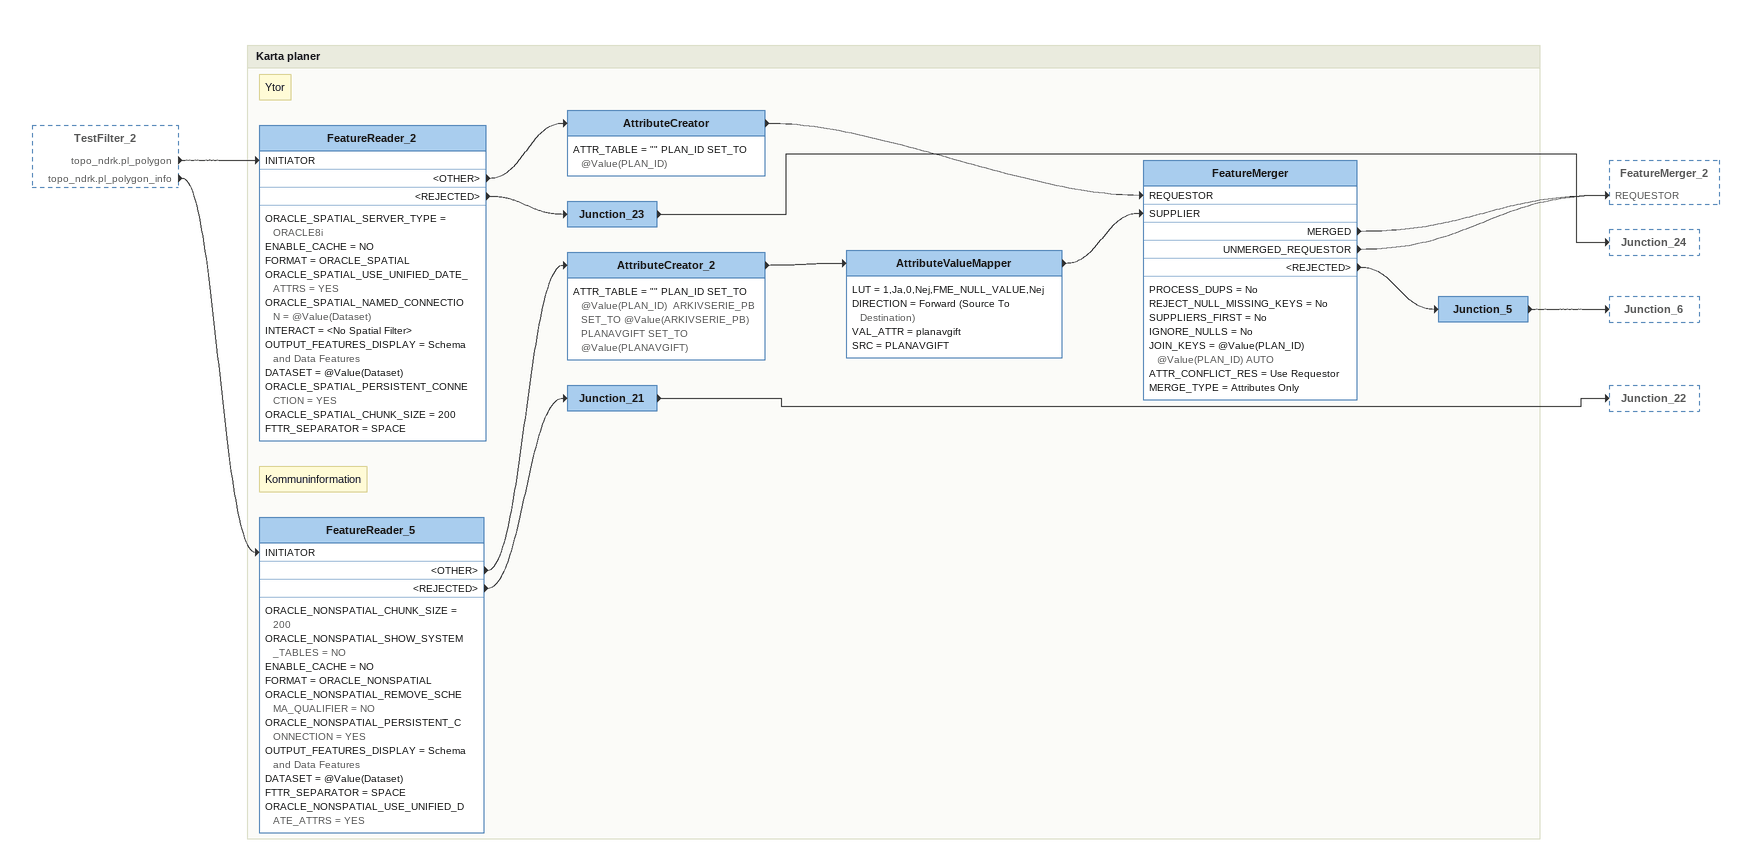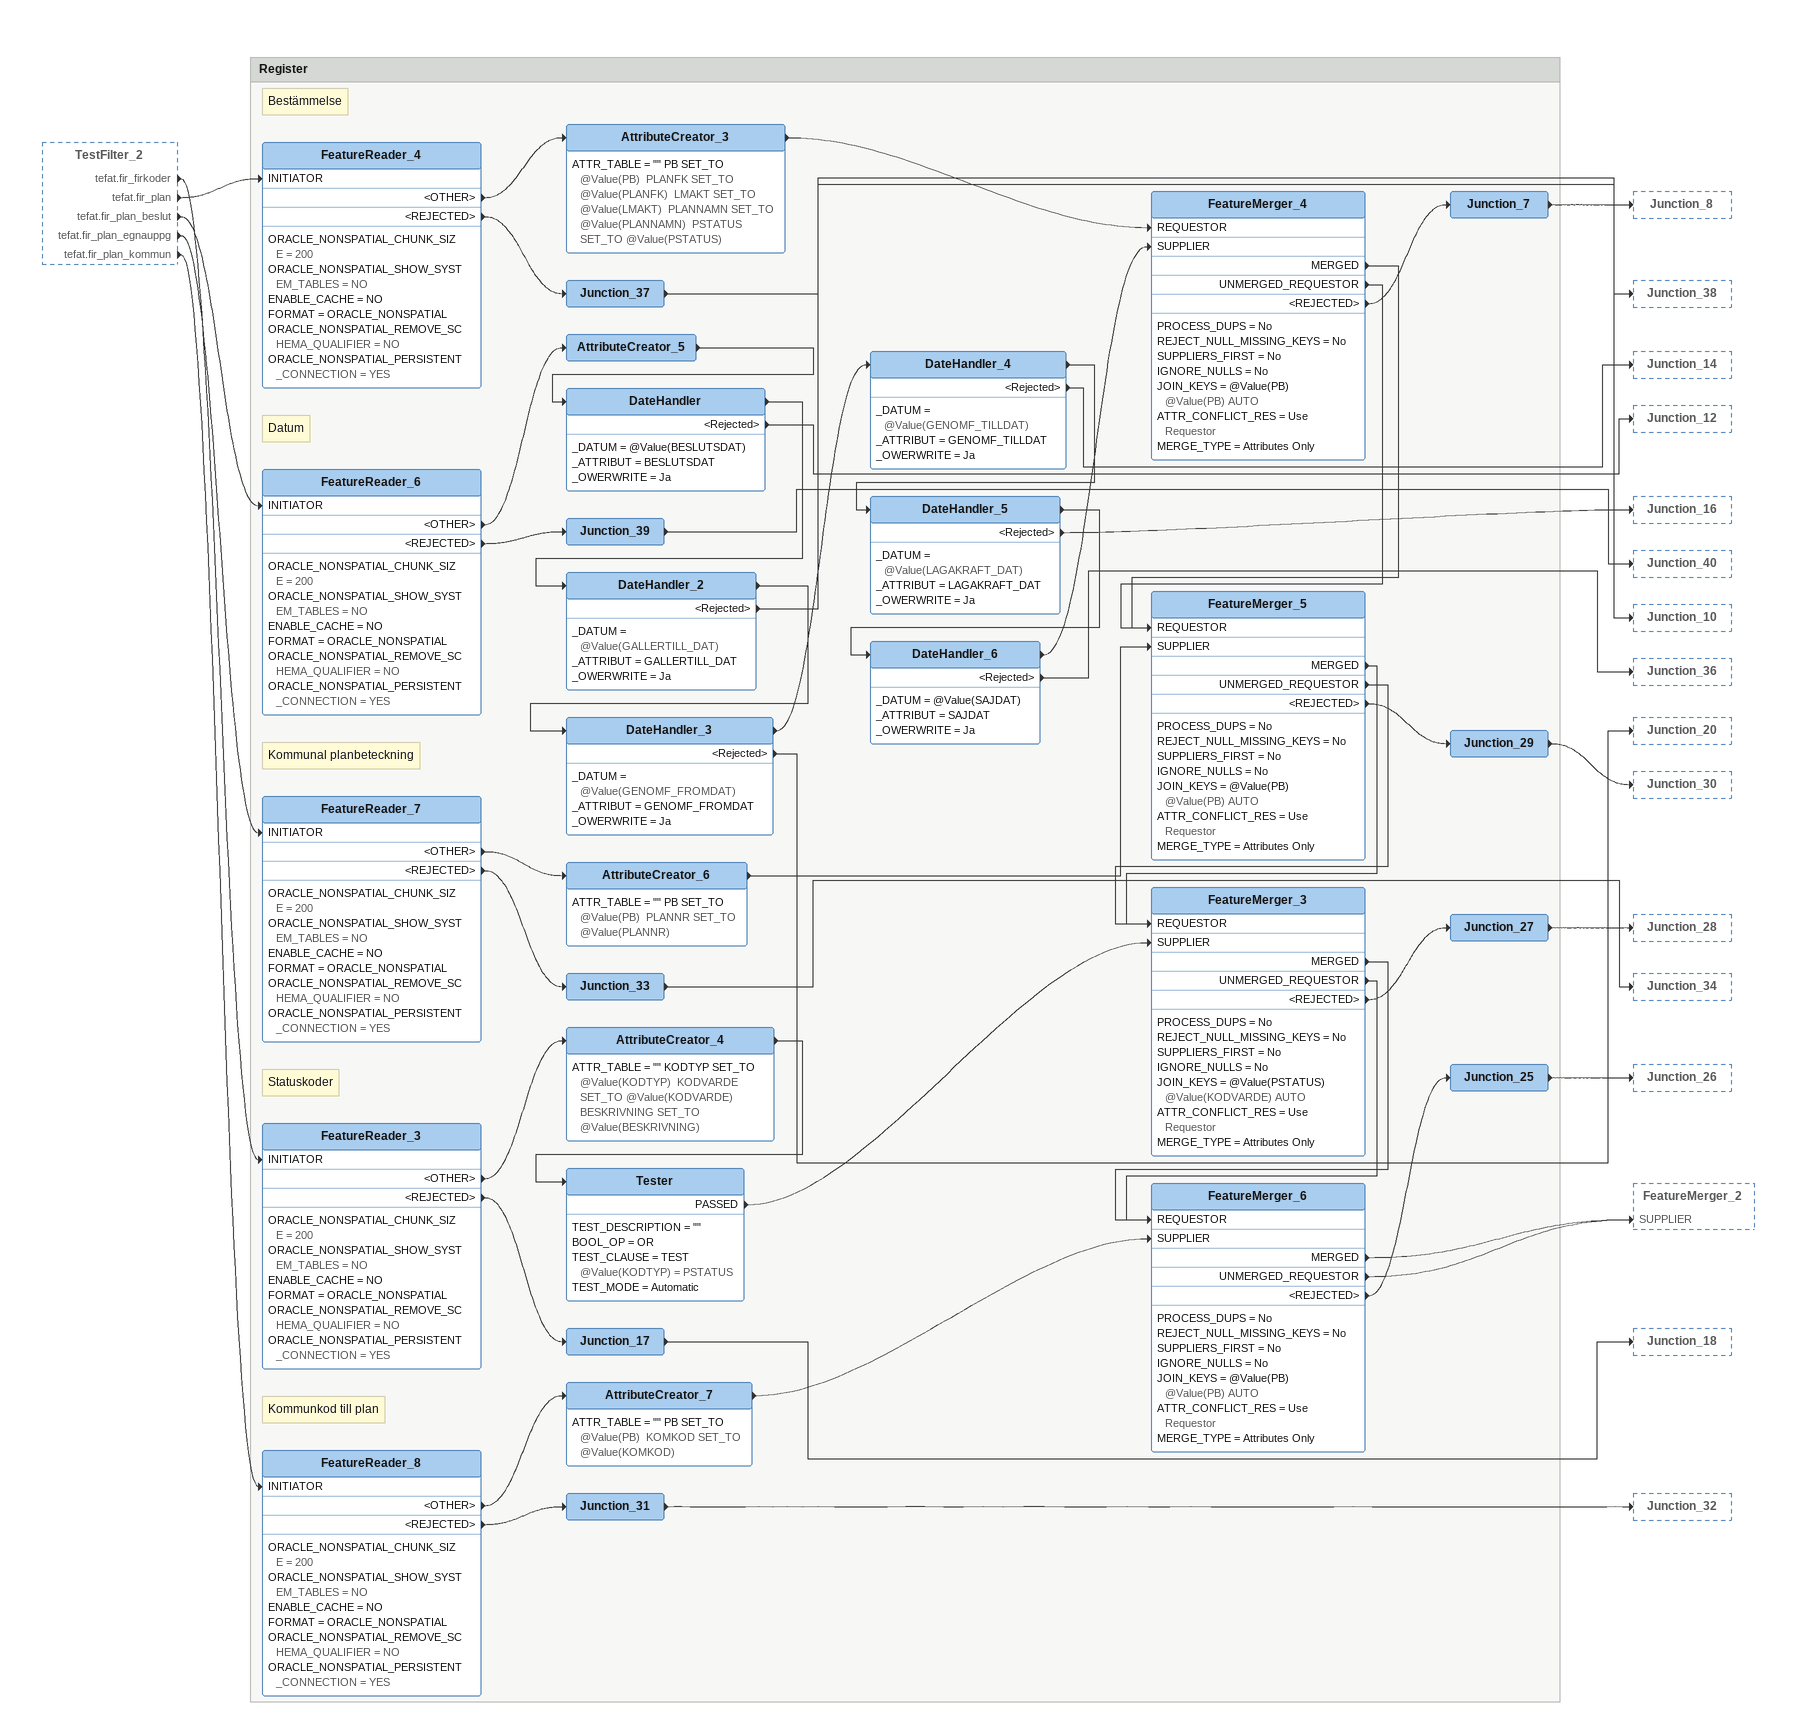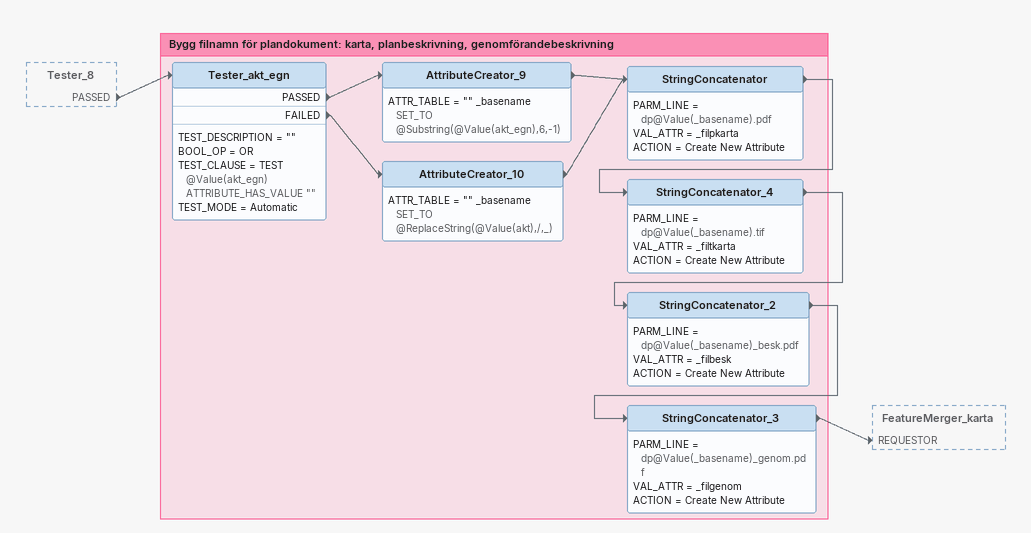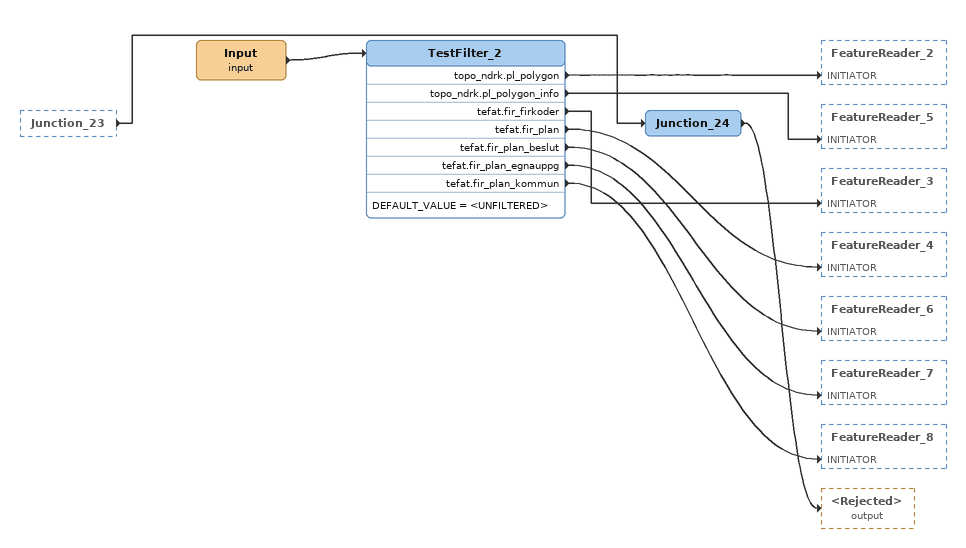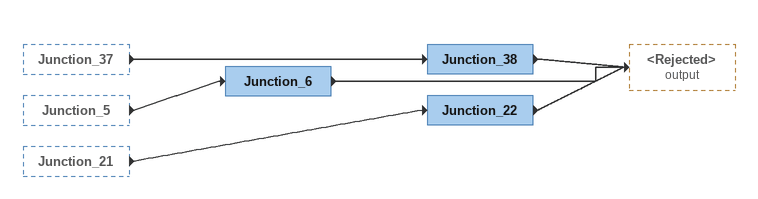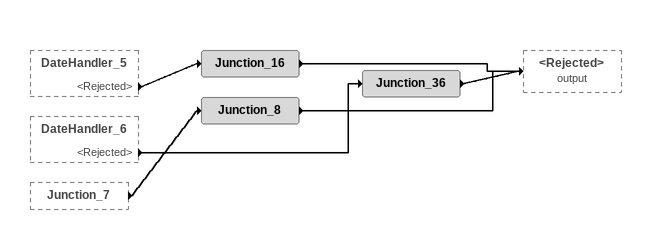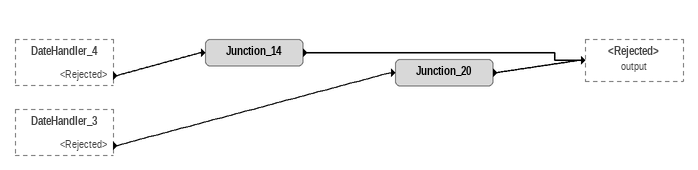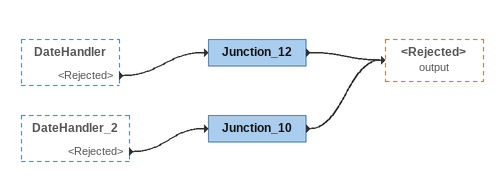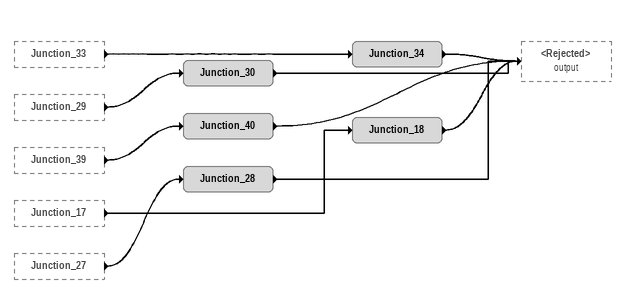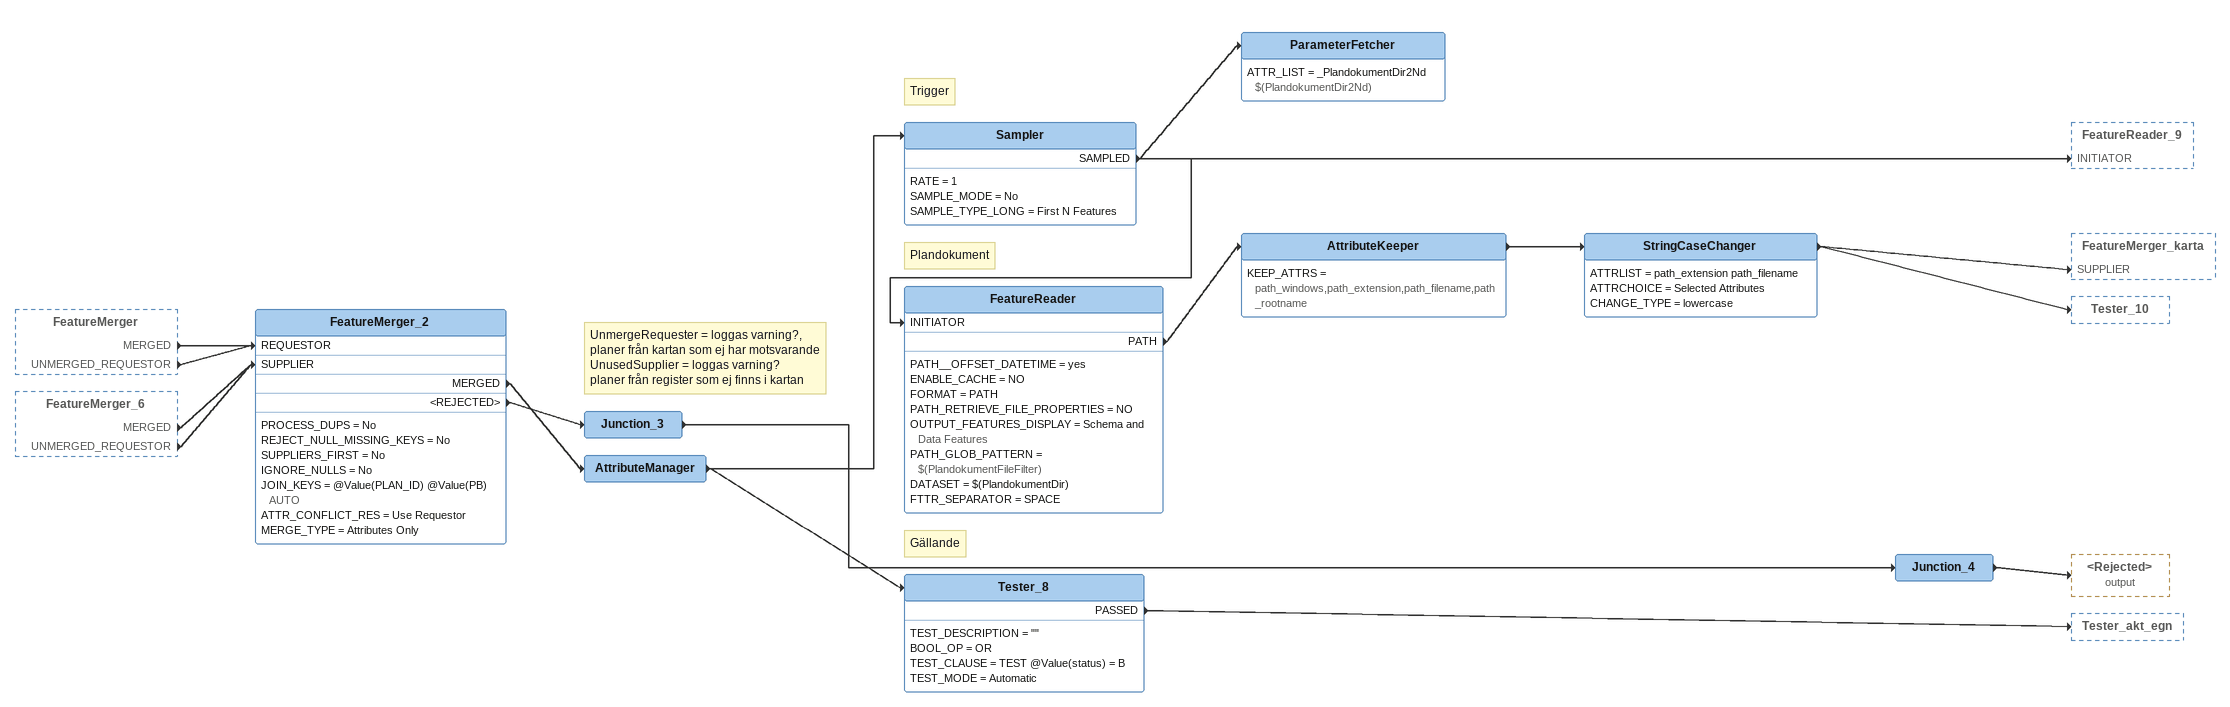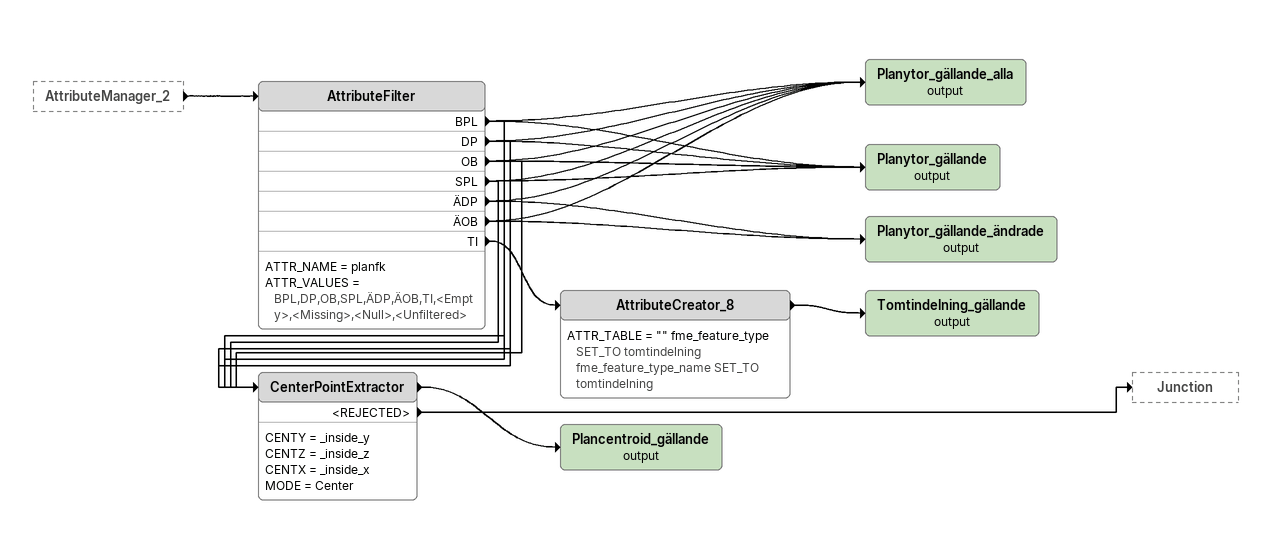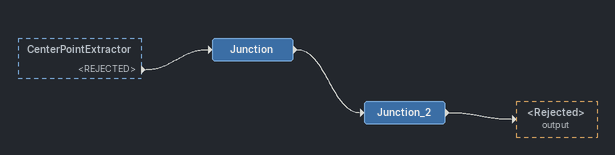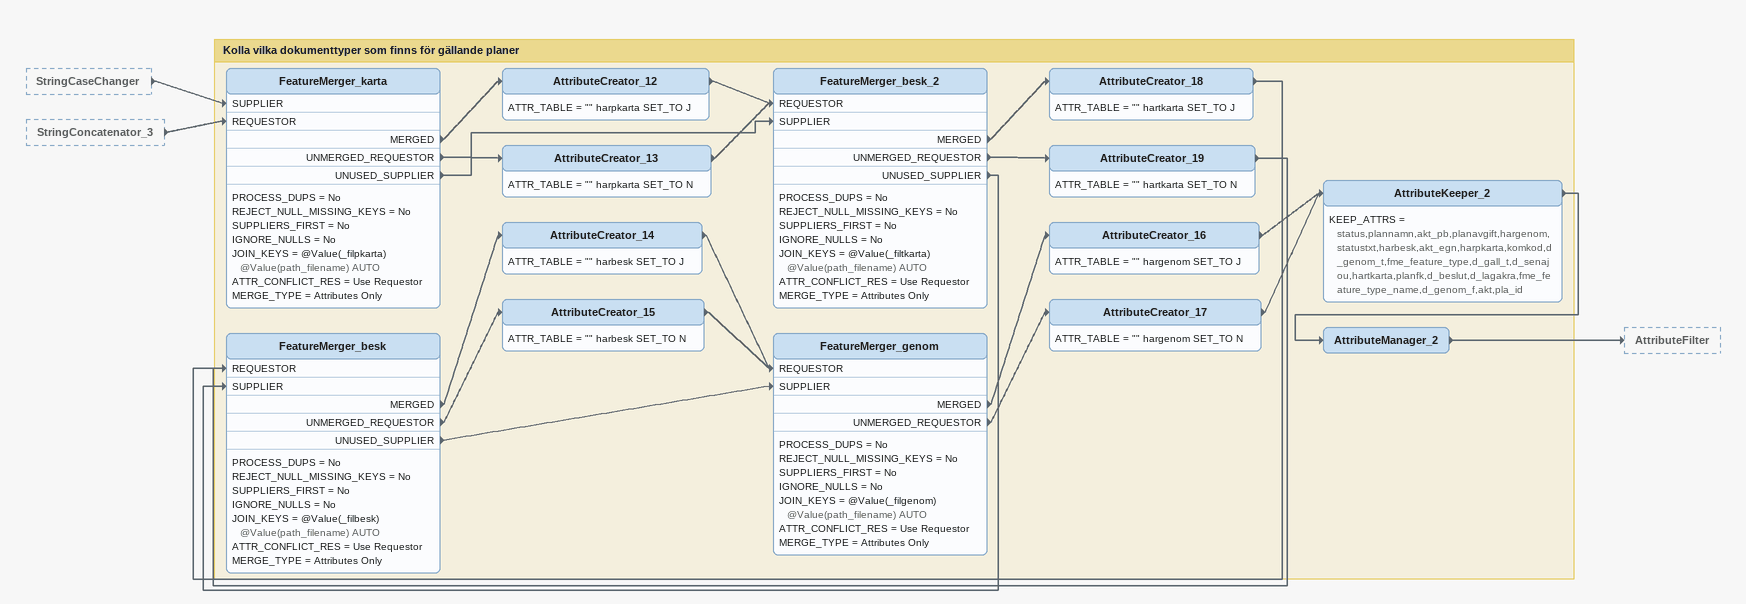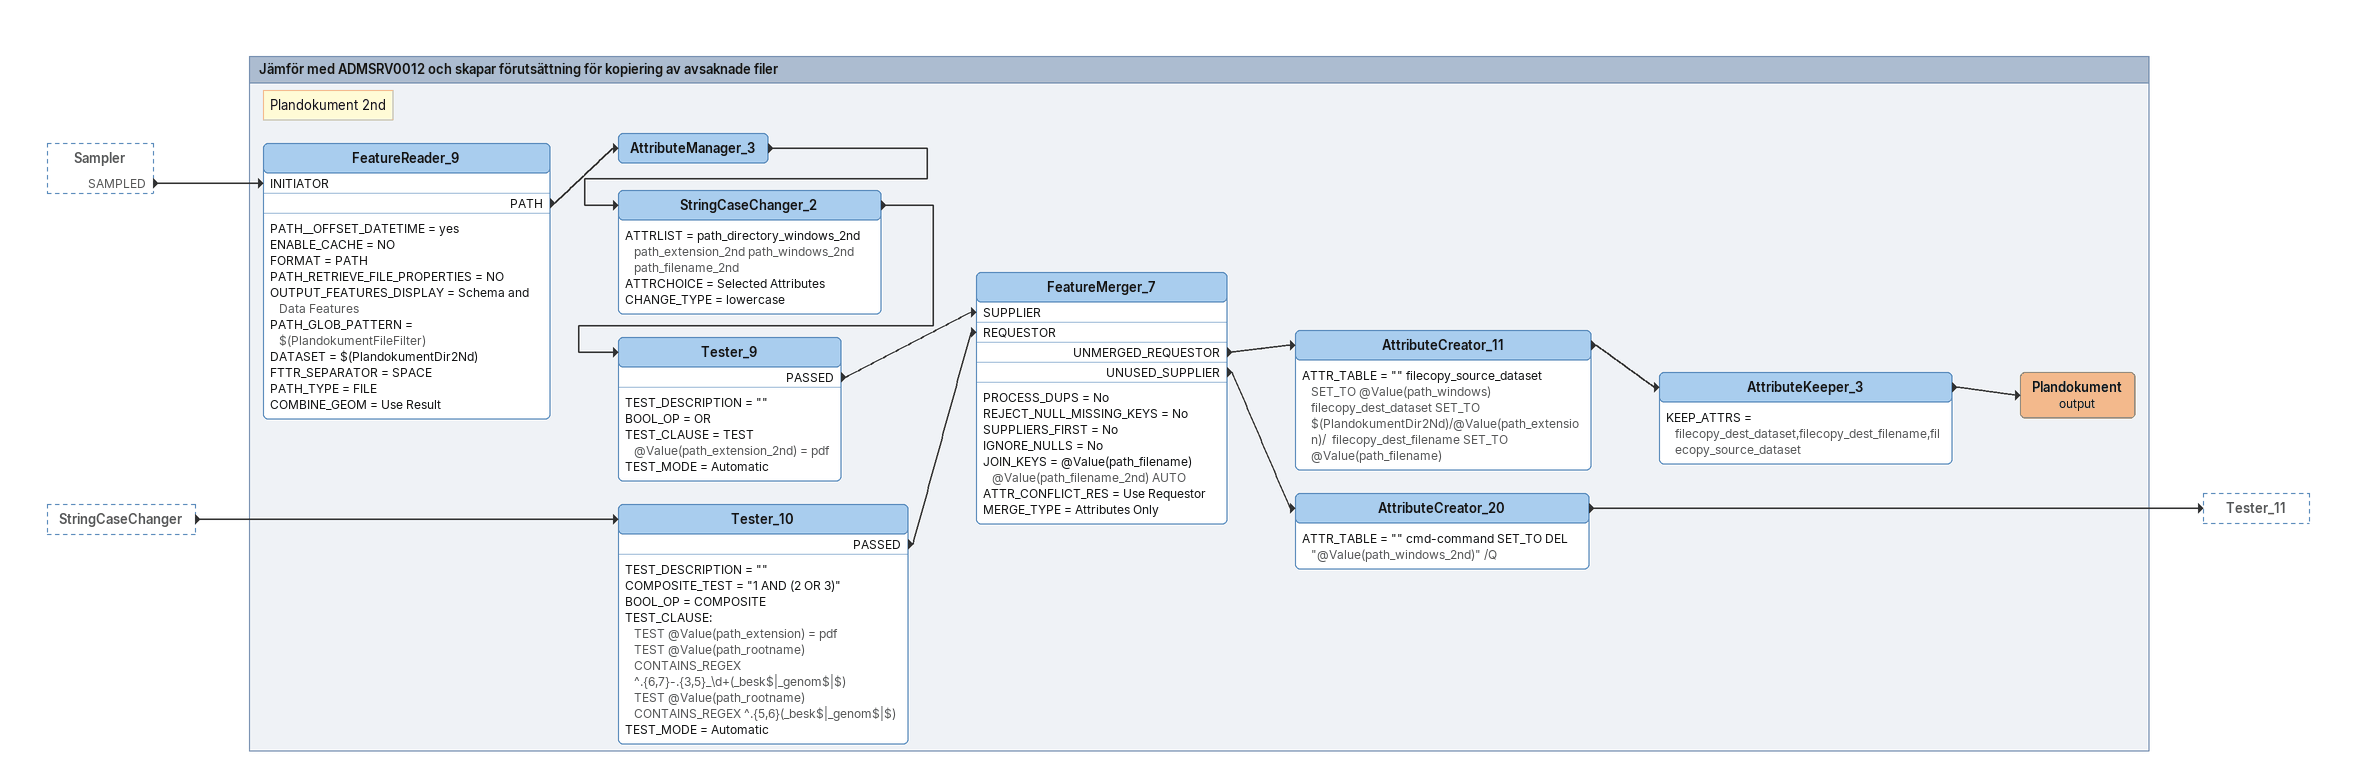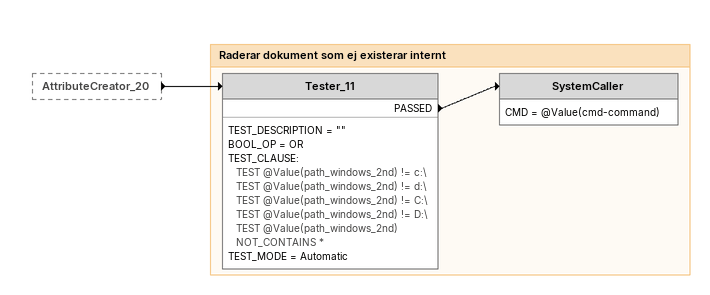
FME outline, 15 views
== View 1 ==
TestFilter_2 [outside]
    topo_ndrk.pl_polygon -> FeatureReader_2 [INITIATOR]
    topo_ndrk.pl_polygon_info -> FeatureReader_5 [INITIATOR]

Bookmark: Karta planer
Note: Ytor
FeatureReader_2
    ORACLE_SPATIAL_SERVER_TYPE = ORACLE8i
    ENABLE_CACHE = NO
    FORMAT = ORACLE_SPATIAL
    ORACLE_SPATIAL_USE_UNIFIED_DATE_ATTRS = YES
    ORACLE_SPATIAL_NAMED_CONNECTION = @Value(Dataset)
    INTERACT = <No Spatial Filter>
    OUTPUT_FEATURES_DISPLAY = Schema and Data Features
    DATASET = @Value(Dataset)
    ORACLE_SPATIAL_PERSISTENT_CONNECTION = YES
    ORACLE_SPATIAL_CHUNK_SIZE = 200
    FTTR_SEPARATOR = SPACE
    <OTHER> -> AttributeCreator
    <REJECTED> -> Junction_23
AttributeCreator
    ATTR_TABLE = "" PLAN_ID SET_TO @Value(PLAN_ID)
    -> FeatureMerger [REQUESTOR]
Junction_23
    -> Junction_24
Note: Kommuninformation
FeatureReader_5
    ORACLE_NONSPATIAL_CHUNK_SIZE = 200
    ORACLE_NONSPATIAL_SHOW_SYSTEM_TABLES = NO
    ENABLE_CACHE = NO
    FORMAT = ORACLE_NONSPATIAL
    ORACLE_NONSPATIAL_REMOVE_SCHEMA_QUALIFIER = NO
    ORACLE_NONSPATIAL_PERSISTENT_CONNECTION = YES
    OUTPUT_FEATURES_DISPLAY = Schema and Data Features
    DATASET = @Value(Dataset)
    FTTR_SEPARATOR = SPACE
    ORACLE_NONSPATIAL_USE_UNIFIED_DATE_ATTRS = YES
    <OTHER> -> AttributeCreator_2
    <REJECTED> -> Junction_21
AttributeCreator_2
    ATTR_TABLE = "" PLAN_ID SET_TO @Value(PLAN_ID)  ARKIVSERIE_PB SET_TO @Value(ARKIVSERIE_PB)  PLANAVGIFT SET_TO @Value(PLANAVGIFT)
    -> AttributeValueMapper
AttributeValueMapper
    LUT = 1,Ja,0,Nej,FME_NULL_VALUE,Nej
    DIRECTION = Forward (Source To Destination)
    VAL_ATTR = planavgift
    SRC = PLANAVGIFT
    -> FeatureMerger [SUPPLIER]
FeatureMerger
    PROCESS_DUPS = No
    REJECT_NULL_MISSING_KEYS = No
    SUPPLIERS_FIRST = No
    IGNORE_NULLS = No
    JOIN_KEYS = @Value(PLAN_ID) @Value(PLAN_ID) AUTO
    ATTR_CONFLICT_RES = Use Requestor
    MERGE_TYPE = Attributes Only
    MERGED -> FeatureMerger_2 [REQUESTOR]
    UNMERGED_REQUESTOR -> FeatureMerger_2 [REQUESTOR]
    <REJECTED> -> Junction_5
Junction_5
    -> Junction_6
Junction_21
    -> Junction_22

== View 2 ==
TestFilter_2 [outside]
    tefat.fir_firkoder -> FeatureReader_3 [INITIATOR]
    tefat.fir_plan -> FeatureReader_4 [INITIATOR]
    tefat.fir_plan_beslut -> FeatureReader_6 [INITIATOR]
    tefat.fir_plan_egnauppg -> FeatureReader_7 [INITIATOR]
    tefat.fir_plan_kommun -> FeatureReader_8 [INITIATOR]

Bookmark: Register
Note: Bestämmelse
FeatureReader_4
    ORACLE_NONSPATIAL_CHUNK_SIZE = 200
    ORACLE_NONSPATIAL_SHOW_SYSTEM_TABLES = NO
    ENABLE_CACHE = NO
    FORMAT = ORACLE_NONSPATIAL
    ORACLE_NONSPATIAL_REMOVE_SCHEMA_QUALIFIER = NO
    ORACLE_NONSPATIAL_PERSISTENT_CONNECTION = YES
    <OTHER> -> AttributeCreator_3
    <REJECTED> -> Junction_37
AttributeCreator_3
    ATTR_TABLE = "" PB SET_TO @Value(PB)  PLANFK SET_TO @Value(PLANFK)  LMAKT SET_TO @Value(LMAKT)  PLANNAMN SET_TO @Value(PLANNAMN)  PSTATUS SET_TO @Value(PSTATUS)
    -> FeatureMerger_4 [REQUESTOR]
Junction_37
    -> Junction_38
Note: Datum
FeatureReader_6
    ORACLE_NONSPATIAL_CHUNK_SIZE = 200
    ORACLE_NONSPATIAL_SHOW_SYSTEM_TABLES = NO
    ENABLE_CACHE = NO
    FORMAT = ORACLE_NONSPATIAL
    ORACLE_NONSPATIAL_REMOVE_SCHEMA_QUALIFIER = NO
    ORACLE_NONSPATIAL_PERSISTENT_CONNECTION = YES
    <OTHER> -> AttributeCreator_5
    <REJECTED> -> Junction_39
AttributeCreator_5
    -> DateHandler
DateHandler
    _DATUM = @Value(BESLUTSDAT)
    _ATTRIBUT = BESLUTSDAT
    _OWERWRITE = Ja
    -> DateHandler_2
    <Rejected> -> Junction_12
DateHandler_2
    _DATUM = @Value(GALLERTILL_DAT)
    _ATTRIBUT = GALLERTILL_DAT
    _OWERWRITE = Ja
    -> DateHandler_3
    <Rejected> -> Junction_10
DateHandler_3
    _DATUM = @Value(GENOMF_FROMDAT)
    _ATTRIBUT = GENOMF_FROMDAT
    _OWERWRITE = Ja
    -> DateHandler_4
    <Rejected> -> Junction_20
DateHandler_4
    _DATUM = @Value(GENOMF_TILLDAT)
    _ATTRIBUT = GENOMF_TILLDAT
    _OWERWRITE = Ja
    -> DateHandler_5
    <Rejected> -> Junction_14
DateHandler_5
    _DATUM = @Value(LAGAKRAFT_DAT)
    _ATTRIBUT = LAGAKRAFT_DAT
    _OWERWRITE = Ja
    -> DateHandler_6
    <Rejected> -> Junction_16
DateHandler_6
    _DATUM = @Value(SAJDAT)
    _ATTRIBUT = SAJDAT
    _OWERWRITE = Ja
    -> FeatureMerger_4 [SUPPLIER]
    <Rejected> -> Junction_36
FeatureMerger_4
    PROCESS_DUPS = No
    REJECT_NULL_MISSING_KEYS = No
    SUPPLIERS_FIRST = No
    IGNORE_NULLS = No
    JOIN_KEYS = @Value(PB) @Value(PB) AUTO
    ATTR_CONFLICT_RES = Use Requestor
    MERGE_TYPE = Attributes Only
    MERGED -> FeatureMerger_5 [REQUESTOR]
    UNMERGED_REQUESTOR -> FeatureMerger_5 [REQUESTOR]
    <REJECTED> -> Junction_7
Junction_7
    -> Junction_8
Junction_39
    -> Junction_40
Note: Kommunal planbeteckning
FeatureReader_7
    ORACLE_NONSPATIAL_CHUNK_SIZE = 200
    ORACLE_NONSPATIAL_SHOW_SYSTEM_TABLES = NO
    ENABLE_CACHE = NO
    FORMAT = ORACLE_NONSPATIAL
    ORACLE_NONSPATIAL_REMOVE_SCHEMA_QUALIFIER = NO
    ORACLE_NONSPATIAL_PERSISTENT_CONNECTION = YES
    <OTHER> -> AttributeCreator_6
    <REJECTED> -> Junction_33
AttributeCreator_6
    ATTR_TABLE = "" PB SET_TO @Value(PB)  PLANNR SET_TO @Value(PLANNR)
    -> FeatureMerger_5 [SUPPLIER]
FeatureMerger_5
    PROCESS_DUPS = No
    REJECT_NULL_MISSING_KEYS = No
    SUPPLIERS_FIRST = No
    IGNORE_NULLS = No
    JOIN_KEYS = @Value(PB) @Value(PB) AUTO
    ATTR_CONFLICT_RES = Use Requestor
    MERGE_TYPE = Attributes Only
    MERGED -> FeatureMerger_3 [REQUESTOR]
    UNMERGED_REQUESTOR -> FeatureMerger_3 [REQUESTOR]
    <REJECTED> -> Junction_29
Junction_29
    -> Junction_30
Junction_33
    -> Junction_34
Note: Statuskoder
FeatureReader_3
    ORACLE_NONSPATIAL_CHUNK_SIZE = 200
    ORACLE_NONSPATIAL_SHOW_SYSTEM_TABLES = NO
    ENABLE_CACHE = NO
    FORMAT = ORACLE_NONSPATIAL
    ORACLE_NONSPATIAL_REMOVE_SCHEMA_QUALIFIER = NO
    ORACLE_NONSPATIAL_PERSISTENT_CONNECTION = YES
    <OTHER> -> AttributeCreator_4
    <REJECTED> -> Junction_17
AttributeCreator_4
    ATTR_TABLE = "" KODTYP SET_TO @Value(KODTYP)  KODVARDE SET_TO @Value(KODVARDE)  BESKRIVNING SET_TO @Value(BESKRIVNING)
    -> Tester
Tester
    TEST_DESCRIPTION = ""
    BOOL_OP = OR
    TEST_CLAUSE = TEST @Value(KODTYP) = PSTATUS
    TEST_MODE = Automatic
    PASSED -> FeatureMerger_3 [SUPPLIER]
FeatureMerger_3
    PROCESS_DUPS = No
    REJECT_NULL_MISSING_KEYS = No
    SUPPLIERS_FIRST = No
    IGNORE_NULLS = No
    JOIN_KEYS = @Value(PSTATUS) @Value(KODVARDE) AUTO
    ATTR_CONFLICT_RES = Use Requestor
    MERGE_TYPE = Attributes Only
    MERGED -> FeatureMerger_6 [REQUESTOR]
    UNMERGED_REQUESTOR -> FeatureMerger_6 [REQUESTOR]
    <REJECTED> -> Junction_27
Junction_27
    -> Junction_28
Junction_17
    -> Junction_18
Note: Kommunkod till plan
FeatureReader_8
    ORACLE_NONSPATIAL_CHUNK_SIZE = 200
    ORACLE_NONSPATIAL_SHOW_SYSTEM_TABLES = NO
    ENABLE_CACHE = NO
    FORMAT = ORACLE_NONSPATIAL
    ORACLE_NONSPATIAL_REMOVE_SCHEMA_QUALIFIER = NO
    ORACLE_NONSPATIAL_PERSISTENT_CONNECTION = YES
    <OTHER> -> AttributeCreator_7
    <REJECTED> -> Junction_31
AttributeCreator_7
    ATTR_TABLE = "" PB SET_TO @Value(PB)  KOMKOD SET_TO @Value(KOMKOD)
    -> FeatureMerger_6 [SUPPLIER]
FeatureMerger_6
    PROCESS_DUPS = No
    REJECT_NULL_MISSING_KEYS = No
    SUPPLIERS_FIRST = No
    IGNORE_NULLS = No
    JOIN_KEYS = @Value(PB) @Value(PB) AUTO
    ATTR_CONFLICT_RES = Use Requestor
    MERGE_TYPE = Attributes Only
    MERGED -> FeatureMerger_2 [SUPPLIER]
    UNMERGED_REQUESTOR -> FeatureMerger_2 [SUPPLIER]
    <REJECTED> -> Junction_25
Junction_25
    -> Junction_26
Junction_31
    -> Junction_32

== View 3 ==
Tester_8 [outside]
    PASSED -> Tester_akt_egn

Bookmark: Bygg filnamn för plandokument: karta, planbeskrivning, genomförandebeskrivning
Tester_akt_egn
    TEST_DESCRIPTION = ""
    BOOL_OP = OR
    TEST_CLAUSE = TEST @Value(akt_egn) ATTRIBUTE_HAS_VALUE ""
    TEST_MODE = Automatic
    PASSED -> AttributeCreator_9
    FAILED -> AttributeCreator_10
AttributeCreator_9
    ATTR_TABLE = "" _basename SET_TO @Substring(@Value(akt_egn),6,-1)
    -> StringConcatenator
AttributeCreator_10
    ATTR_TABLE = "" _basename SET_TO @ReplaceString(@Value(akt),/,_)
    -> StringConcatenator
StringConcatenator
    PARM_LINE = dp@Value(_basename).pdf
    VAL_ATTR = _filpkarta
    ACTION = Create New Attribute
    -> StringConcatenator_4
StringConcatenator_4
    PARM_LINE = dp@Value(_basename).tif
    VAL_ATTR = _filtkarta
    ACTION = Create New Attribute
    -> StringConcatenator_2
StringConcatenator_2
    PARM_LINE = dp@Value(_basename)_besk.pdf
    VAL_ATTR = _filbesk
    ACTION = Create New Attribute
    -> StringConcatenator_3
StringConcatenator_3
    PARM_LINE = dp@Value(_basename)_genom.pdf
    VAL_ATTR = _filgenom
    ACTION = Create New Attribute
    -> FeatureMerger_karta [REQUESTOR]

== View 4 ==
Junction_23 [outside]
    -> Junction_24
Input (input)
    -> TestFilter_2
TestFilter_2
    DEFAULT_VALUE = <UNFILTERED>
    topo_ndrk.pl_polygon -> FeatureReader_2 [INITIATOR]
    topo_ndrk.pl_polygon_info -> FeatureReader_5 [INITIATOR]
    tefat.fir_firkoder -> FeatureReader_3 [INITIATOR]
    tefat.fir_plan -> FeatureReader_4 [INITIATOR]
    tefat.fir_plan_beslut -> FeatureReader_6 [INITIATOR]
    tefat.fir_plan_egnauppg -> FeatureReader_7 [INITIATOR]
    tefat.fir_plan_kommun -> FeatureReader_8 [INITIATOR]
Junction_24
    -> <Rejected> (output)

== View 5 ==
Junction_37 [outside]
    -> Junction_38
Junction_5 [outside]
    -> Junction_6
Junction_21 [outside]
    -> Junction_22
Junction_6
    -> <Rejected> (output)
Junction_22
    -> <Rejected> (output)
Junction_38
    -> <Rejected> (output)

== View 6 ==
DateHandler_5 [outside]
    <Rejected> -> Junction_16
DateHandler_6 [outside]
    <Rejected> -> Junction_36
Junction_7 [outside]
    -> Junction_8
Junction_8
    -> <Rejected> (output)
Junction_36
    -> <Rejected> (output)
Junction_16
    -> <Rejected> (output)

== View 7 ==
DateHandler_4 [outside]
    <Rejected> -> Junction_14
DateHandler_3 [outside]
    <Rejected> -> Junction_20
Junction_14
    -> <Rejected> (output)
Junction_20
    -> <Rejected> (output)

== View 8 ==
DateHandler [outside]
    <Rejected> -> Junction_12
DateHandler_2 [outside]
    <Rejected> -> Junction_10
Junction_10
    -> <Rejected> (output)
Junction_12
    -> <Rejected> (output)

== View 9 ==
Junction_33 [outside]
    -> Junction_34
Junction_29 [outside]
    -> Junction_30
Junction_39 [outside]
    -> Junction_40
Junction_17 [outside]
    -> Junction_18
Junction_27 [outside]
    -> Junction_28
Junction_40
    -> <Rejected> (output)
Junction_30
    -> <Rejected> (output)
Junction_34
    -> <Rejected> (output)
Junction_28
    -> <Rejected> (output)
Junction_18
    -> <Rejected> (output)

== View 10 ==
FeatureMerger [outside]
    MERGED -> FeatureMerger_2 [REQUESTOR]
    UNMERGED_REQUESTOR -> FeatureMerger_2 [REQUESTOR]
FeatureMerger_6 [outside]
    MERGED -> FeatureMerger_2 [SUPPLIER]
    UNMERGED_REQUESTOR -> FeatureMerger_2 [SUPPLIER]
FeatureMerger_2
    PROCESS_DUPS = No
    REJECT_NULL_MISSING_KEYS = No
    SUPPLIERS_FIRST = No
    IGNORE_NULLS = No
    JOIN_KEYS = @Value(PLAN_ID) @Value(PB) AUTO
    ATTR_CONFLICT_RES = Use Requestor
    MERGE_TYPE = Attributes Only
    MERGED -> AttributeManager
    <REJECTED> -> Junction_3
Note: UnmergeRequester = loggas varning?, / planer från kartan som ej har motsvarande / UnusedSupplier = loggas varning? / planer från register som ej finns i kartan
Junction_3
    -> Junction_4
Junction_4
    -> <Rejected> (output)
AttributeManager
    -> Tester_8
    -> Sampler
Note: Trigger
Sampler
    RATE = 1
    SAMPLE_MODE = No
    SAMPLE_TYPE_LONG = First N Features
    SAMPLED -> FeatureReader [INITIATOR]
    SAMPLED -> FeatureReader_9 [INITIATOR]
    SAMPLED -> ParameterFetcher
ParameterFetcher
    ATTR_LIST = _PlandokumentDir2Nd $(PlandokumentDir2Nd)
Note: Plandokument
FeatureReader
    PATH__OFFSET_DATETIME = yes
    ENABLE_CACHE = NO
    FORMAT = PATH
    PATH_RETRIEVE_FILE_PROPERTIES = NO
    OUTPUT_FEATURES_DISPLAY = Schema and Data Features
    PATH_GLOB_PATTERN = $(PlandokumentFileFilter)
    DATASET = $(PlandokumentDir)
    FTTR_SEPARATOR = SPACE
    PATH -> AttributeKeeper
AttributeKeeper
    KEEP_ATTRS = path_windows,path_extension,path_filename,path_rootname
    -> StringCaseChanger
StringCaseChanger
    ATTRLIST = path_extension path_filename
    ATTRCHOICE = Selected Attributes
    CHANGE_TYPE = lowercase
    -> FeatureMerger_karta [SUPPLIER]
    -> Tester_10
Note: Gällande
Tester_8
    TEST_DESCRIPTION = ""
    BOOL_OP = OR
    TEST_CLAUSE = TEST @Value(status) = B
    TEST_MODE = Automatic
    PASSED -> Tester_akt_egn

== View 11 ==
AttributeManager_2 [outside]
    -> AttributeFilter
AttributeFilter
    ATTR_NAME = planfk
    ATTR_VALUES = BPL,DP,OB,SPL,ÄDP,ÄOB,TI,<Empty>,<Missing>,<Null>,<Unfiltered>
    BPL -> Planytor_gällande_alla (output)
    BPL -> Planytor_gällande (output)
    BPL -> CenterPointExtractor
    DP -> Planytor_gällande_alla (output)
    DP -> Planytor_gällande (output)
    DP -> CenterPointExtractor
    OB -> Planytor_gällande_alla (output)
    OB -> Planytor_gällande (output)
    OB -> CenterPointExtractor
    SPL -> Planytor_gällande_alla (output)
    SPL -> Planytor_gällande (output)
    SPL -> CenterPointExtractor
    ÄDP -> Planytor_gällande_alla (output)
    ÄDP -> Planytor_gällande_ändrade (output)
    ÄDP -> CenterPointExtractor
    ÄOB -> Planytor_gällande_alla (output)
    ÄOB -> Planytor_gällande_ändrade (output)
    ÄOB -> CenterPointExtractor
    TI -> AttributeCreator_8
Planytor_gällande_alla (output)
Planytor_gällande (output)
Planytor_gällande_ändrade (output)
AttributeCreator_8
    ATTR_TABLE = "" fme_feature_type SET_TO tomtindelning  fme_feature_type_name SET_TO tomtindelning
    -> Tomtindelning_gällande (output)
Tomtindelning_gällande (output)
CenterPointExtractor
    CENTY = _inside_y
    CENTZ = _inside_z
    CENTX = _inside_x
    MODE = Center
    -> Plancentroid_gällande (output)
    <REJECTED> -> Junction
Plancentroid_gällande (output)

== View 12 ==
CenterPointExtractor [outside]
    <REJECTED> -> Junction
Junction
    -> Junction_2
Junction_2
    -> <Rejected> (output)

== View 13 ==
StringCaseChanger [outside]
    -> FeatureMerger_karta [SUPPLIER]
StringConcatenator_3 [outside]
    -> FeatureMerger_karta [REQUESTOR]

Bookmark: Kolla vilka dokumenttyper som finns för gällande planer
FeatureMerger_karta
    PROCESS_DUPS = No
    REJECT_NULL_MISSING_KEYS = No
    SUPPLIERS_FIRST = No
    IGNORE_NULLS = No
    JOIN_KEYS = @Value(_filpkarta) @Value(path_filename) AUTO
    ATTR_CONFLICT_RES = Use Requestor
    MERGE_TYPE = Attributes Only
    MERGED -> AttributeCreator_12
    UNMERGED_REQUESTOR -> AttributeCreator_13
    UNUSED_SUPPLIER -> FeatureMerger_besk_2 [SUPPLIER]
AttributeCreator_12
    ATTR_TABLE = "" harpkarta SET_TO J
    -> FeatureMerger_besk_2 [REQUESTOR]
AttributeCreator_13
    ATTR_TABLE = "" harpkarta SET_TO N
    -> FeatureMerger_besk_2 [REQUESTOR]
FeatureMerger_besk_2
    PROCESS_DUPS = No
    REJECT_NULL_MISSING_KEYS = No
    SUPPLIERS_FIRST = No
    IGNORE_NULLS = No
    JOIN_KEYS = @Value(_filtkarta) @Value(path_filename) AUTO
    ATTR_CONFLICT_RES = Use Requestor
    MERGE_TYPE = Attributes Only
    MERGED -> AttributeCreator_18
    UNMERGED_REQUESTOR -> AttributeCreator_19
    UNUSED_SUPPLIER -> FeatureMerger_besk [SUPPLIER]
AttributeCreator_18
    ATTR_TABLE = "" hartkarta SET_TO J
    -> FeatureMerger_besk [REQUESTOR]
AttributeCreator_19
    ATTR_TABLE = "" hartkarta SET_TO N
    -> FeatureMerger_besk [REQUESTOR]
FeatureMerger_besk
    PROCESS_DUPS = No
    REJECT_NULL_MISSING_KEYS = No
    SUPPLIERS_FIRST = No
    IGNORE_NULLS = No
    JOIN_KEYS = @Value(_filbesk) @Value(path_filename) AUTO
    ATTR_CONFLICT_RES = Use Requestor
    MERGE_TYPE = Attributes Only
    MERGED -> AttributeCreator_14
    UNMERGED_REQUESTOR -> AttributeCreator_15
    UNUSED_SUPPLIER -> FeatureMerger_genom [SUPPLIER]
AttributeCreator_14
    ATTR_TABLE = "" harbesk SET_TO J
    -> FeatureMerger_genom [REQUESTOR]
AttributeCreator_15
    ATTR_TABLE = "" harbesk SET_TO N
    -> FeatureMerger_genom [REQUESTOR]
FeatureMerger_genom
    PROCESS_DUPS = No
    REJECT_NULL_MISSING_KEYS = No
    SUPPLIERS_FIRST = No
    IGNORE_NULLS = No
    JOIN_KEYS = @Value(_filgenom) @Value(path_filename) AUTO
    ATTR_CONFLICT_RES = Use Requestor
    MERGE_TYPE = Attributes Only
    MERGED -> AttributeCreator_16
    UNMERGED_REQUESTOR -> AttributeCreator_17
AttributeCreator_16
    ATTR_TABLE = "" hargenom SET_TO J
    -> AttributeKeeper_2
AttributeCreator_17
    ATTR_TABLE = "" hargenom SET_TO N
    -> AttributeKeeper_2
AttributeKeeper_2
    KEEP_ATTRS = status,plannamn,akt_pb,planavgift,hargenom,statustxt,harbesk,akt_egn,harpkarta,komkod,d_genom_t,fme_feature_type,d_gall_t,d_senajou,hartkarta,planfk,d_beslut,d_lagakra,fme_feature_type_name,d_genom_f,akt,pla_id
    -> AttributeManager_2
AttributeManager_2
    -> AttributeFilter

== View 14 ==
Sampler [outside]
    SAMPLED -> FeatureReader_9 [INITIATOR]
StringCaseChanger [outside]
    -> Tester_10

Bookmark: Jämför med ADMSRV0012 och skapar förutsättning för kopiering av avsaknade filer
Note: Plandokument 2nd
FeatureReader_9
    PATH__OFFSET_DATETIME = yes
    ENABLE_CACHE = NO
    FORMAT = PATH
    PATH_RETRIEVE_FILE_PROPERTIES = NO
    OUTPUT_FEATURES_DISPLAY = Schema and Data Features
    PATH_GLOB_PATTERN = $(PlandokumentFileFilter)
    DATASET = $(PlandokumentDir2Nd)
    FTTR_SEPARATOR = SPACE
    PATH_TYPE = FILE
    COMBINE_GEOM = Use Result
    PATH -> AttributeManager_3
AttributeManager_3
    -> StringCaseChanger_2
StringCaseChanger_2
    ATTRLIST = path_directory_windows_2nd path_extension_2nd path_windows_2nd path_filename_2nd
    ATTRCHOICE = Selected Attributes
    CHANGE_TYPE = lowercase
    -> Tester_9
Tester_9
    TEST_DESCRIPTION = ""
    BOOL_OP = OR
    TEST_CLAUSE = TEST @Value(path_extension_2nd) = pdf
    TEST_MODE = Automatic
    PASSED -> FeatureMerger_7 [SUPPLIER]
Tester_10
    TEST_DESCRIPTION = ""
    COMPOSITE_TEST = "1 AND (2 OR 3)"
    BOOL_OP = COMPOSITE
    TEST_CLAUSE:
      TEST @Value(path_extension) = pdf
      TEST @Value(path_rootname) CONTAINS_REGEX ^.{6,7}-.{3,5}_\d+(_besk$|_genom$|$)
      TEST @Value(path_rootname) CONTAINS_REGEX ^.{5,6}(_besk$|_genom$|$)
    TEST_MODE = Automatic
    PASSED -> FeatureMerger_7 [REQUESTOR]
FeatureMerger_7
    PROCESS_DUPS = No
    REJECT_NULL_MISSING_KEYS = No
    SUPPLIERS_FIRST = No
    IGNORE_NULLS = No
    JOIN_KEYS = @Value(path_filename) @Value(path_filename_2nd) AUTO
    ATTR_CONFLICT_RES = Use Requestor
    MERGE_TYPE = Attributes Only
    UNMERGED_REQUESTOR -> AttributeCreator_11
    UNUSED_SUPPLIER -> AttributeCreator_20
AttributeCreator_11
    ATTR_TABLE = "" filecopy_source_dataset SET_TO @Value(path_windows)  filecopy_dest_dataset SET_TO $(PlandokumentDir2Nd)/@Value(path_extension)/  filecopy_dest_filename SET_TO @Value(path_filename)
    -> AttributeKeeper_3
AttributeKeeper_3
    KEEP_ATTRS = filecopy_dest_dataset,filecopy_dest_filename,filecopy_source_dataset
    -> Plandokument (output)
Plandokument (output)
AttributeCreator_20
    ATTR_TABLE = "" cmd-command SET_TO DEL "@Value(path_windows_2nd)" /Q
    -> Tester_11

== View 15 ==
AttributeCreator_20 [outside]
    -> Tester_11

Bookmark: Raderar dokument som ej existerar internt
Tester_11
    TEST_DESCRIPTION = ""
    BOOL_OP = OR
    TEST_CLAUSE:
      TEST @Value(path_windows_2nd) != c:\
      TEST @Value(path_windows_2nd) != d:\
      TEST @Value(path_windows_2nd) != C:\
      TEST @Value(path_windows_2nd) != D:\
      TEST @Value(path_windows_2nd) NOT_CONTAINS *
    TEST_MODE = Automatic
    PASSED -> SystemCaller
SystemCaller
    CMD = @Value(cmd-command)
